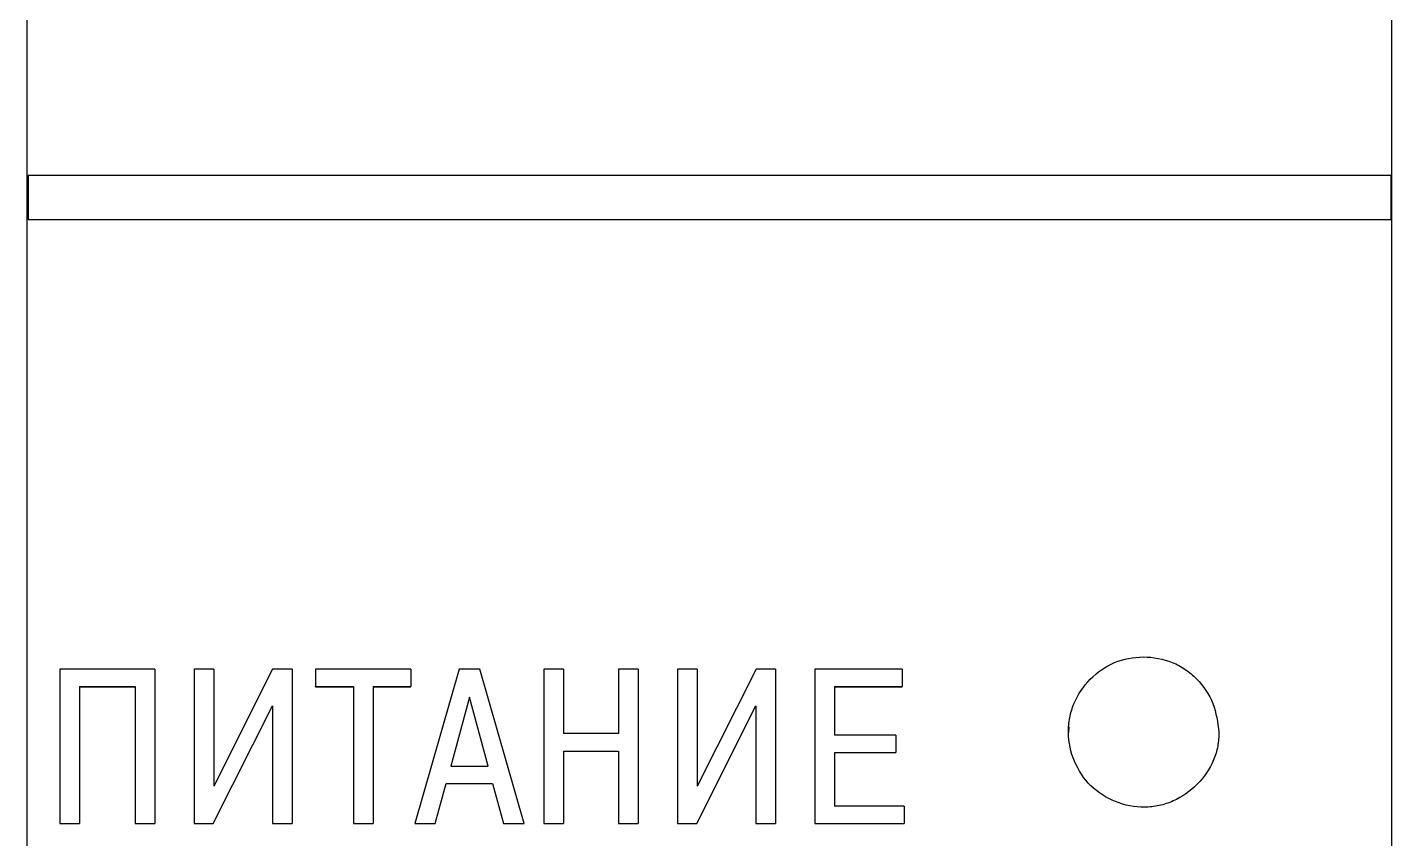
# Model space of a CAD drawing. Header units: millimetres. Extents: x 3520 to 8864, y 403 to 1747.
# Drawn here: x 7348.83 to 7364.23, y 1211.01 to 1220.17 of the extents above; entities that cross this region are included whole.
import ezdxf

# ---------------------------------------------------------------- set-up
doc = ezdxf.new("R2010")
doc.units = ezdxf.units.MM
doc.layers.add('text', color=250, linetype='Continuous')

msp = doc.modelspace()

# ---------------------------------------------------------------- linework, layer by layer
at = {"layer": 'text', "color": 0, "linetype": 'Continuous'}
for p, q in [((7348.834, 1188.018, 1518.358), (7348.834, 1227.039, 1518.358)), ((7364.234, 1188.018, 1518.358), (7364.234, 1227.039, 1518.358)), ((7348.844, 1218.501, 1518.358), (7348.844, 1218.003, 1518.358)), ((7364.224, 1218.501, 1518.358), (7348.844, 1218.501, 1518.358)), ((7364.224, 1218.5, 1518.358), (7348.844, 1218.5, 1518.358)), ((7364.224, 1218.501, 1518.358), (7364.224, 1218.003, 1518.358)), ((7348.844, 1218.003, 1518.358), (7364.224, 1218.003, 1518.358)), ((7349.203, 1212.925, 1518.358), (7349.203, 1211.184, 1518.358)), ((7350.273, 1212.925, 1518.358), (7349.203, 1212.925, 1518.358)), ((7350.273, 1212.925, 1518.358), (7350.273, 1211.184, 1518.358)), ((7350.717, 1212.925, 1518.358), (7350.717, 1211.184, 1518.358)), ((7350.938, 1212.925, 1518.358), (7350.717, 1212.925, 1518.358)), ((7350.938, 1212.925, 1518.358), (7350.938, 1211.607, 1518.358)), ((7351.603, 1212.925, 1518.358), (7350.938, 1211.607, 1518.358)), ((7351.822, 1212.925, 1518.358), (7351.603, 1212.925, 1518.358)), ((7351.822, 1212.925, 1518.358), (7351.822, 1211.184, 1518.358)), ((7352.086, 1212.925, 1518.358), (7352.086, 1212.729, 1518.358)), ((7353.164, 1212.925, 1518.358), (7352.086, 1212.925, 1518.358)), ((7353.164, 1212.925, 1518.358), (7353.164, 1212.729, 1518.358)), ((7353.707, 1212.925, 1518.358), (7353.207, 1211.184, 1518.358)), ((7353.941, 1212.925, 1518.358), (7353.707, 1212.925, 1518.358)), ((7354.442, 1211.184, 1518.358), (7353.941, 1212.925, 1518.358)), ((7354.885, 1212.925, 1518.358), (7354.664, 1212.925, 1518.358)), ((7354.664, 1212.925, 1518.358), (7354.664, 1211.184, 1518.358)), ((7354.885, 1212.925, 1518.358), (7354.885, 1212.199, 1518.358)), ((7355.508, 1212.925, 1518.358), (7355.508, 1212.199, 1518.358)), ((7355.729, 1212.925, 1518.358), (7355.508, 1212.925, 1518.358)), ((7355.729, 1212.925, 1518.358), (7355.729, 1211.184, 1518.358)), ((7356.173, 1212.925, 1518.358), (7356.173, 1211.184, 1518.358)), ((7356.394, 1212.925, 1518.358), (7356.173, 1212.925, 1518.358)), ((7356.394, 1212.925, 1518.358), (7356.394, 1211.607, 1518.358)), ((7357.059, 1212.925, 1518.358), (7356.394, 1211.607, 1518.358)), ((7357.278, 1212.925, 1518.358), (7357.059, 1212.925, 1518.358)), ((7357.278, 1212.925, 1518.358), (7357.278, 1211.184, 1518.358)), ((7357.722, 1212.925, 1518.358), (7357.722, 1211.184, 1518.358)), ((7358.708, 1212.925, 1518.358), (7357.722, 1212.925, 1518.358)), ((7358.708, 1212.925, 1518.358), (7358.708, 1212.729, 1518.358)), ((7349.424, 1212.729, 1518.358), (7350.051, 1212.729, 1518.358)), ((7349.424, 1212.729, 1518.358), (7349.424, 1211.184, 1518.358)), ((7349.424, 1212.728, 1518.358), (7350.051, 1212.728, 1518.358)), ((7350.051, 1212.729, 1518.358), (7350.051, 1211.184, 1518.358)), ((7352.086, 1212.729, 1518.358), (7352.515, 1212.729, 1518.358)), ((7352.086, 1212.728, 1518.358), (7352.086, 1212.729, 1518.358)), ((7352.086, 1212.728, 1518.358), (7352.515, 1212.728, 1518.358)), ((7352.515, 1212.729, 1518.358), (7352.515, 1211.184, 1518.358)), ((7352.736, 1212.729, 1518.358), (7353.164, 1212.729, 1518.358)), ((7352.736, 1212.729, 1518.358), (7352.736, 1211.184, 1518.358)), ((7352.736, 1212.728, 1518.358), (7353.164, 1212.728, 1518.358)), ((7353.164, 1212.728, 1518.358), (7353.164, 1212.729, 1518.358)), ((7353.824, 1212.612, 1518.358), (7353.613, 1211.831, 1518.358)), ((7353.824, 1212.611, 1518.358), (7353.613, 1211.83, 1518.358)), ((7354.036, 1211.831, 1518.358), (7353.824, 1212.612, 1518.358)), ((7353.824, 1212.611, 1518.358), (7353.824, 1212.612, 1518.358)), ((7354.036, 1211.83, 1518.358), (7353.824, 1212.611, 1518.358)), ((7357.943, 1212.729, 1518.358), (7358.708, 1212.729, 1518.358)), ((7357.943, 1212.729, 1518.358), (7357.943, 1212.182, 1518.358)), ((7357.943, 1212.728, 1518.358), (7358.708, 1212.728, 1518.358)), ((7358.708, 1212.728, 1518.358), (7358.708, 1212.729, 1518.358)), ((7350.933, 1211.183, 1518.358), (7351.6, 1212.512, 1518.358)), ((7350.933, 1211.184, 1518.358), (7351.6, 1212.512, 1518.358)), ((7351.6, 1212.512, 1518.358), (7351.6, 1211.184, 1518.358)), ((7356.39, 1211.183, 1518.358), (7357.057, 1212.512, 1518.358)), ((7356.39, 1211.184, 1518.358), (7357.057, 1212.512, 1518.358)), ((7357.057, 1212.512, 1518.358), (7357.057, 1211.184, 1518.358)), ((7355.508, 1212.199, 1518.358), (7354.885, 1212.199, 1518.358)), ((7358.638, 1212.182, 1518.358), (7357.943, 1212.182, 1518.358)), ((7358.638, 1212.182, 1518.358), (7358.638, 1211.985, 1518.358)), ((7360.591, 1212.274, 1518.358), (7360.585, 1212.211, 1518.358)), ((7354.885, 1212.002, 1518.358), (7355.508, 1212.002, 1518.358)), ((7354.885, 1212.002, 1518.358), (7355.508, 1212.002, 1518.358)), ((7354.885, 1212.002, 1518.358), (7354.885, 1211.184, 1518.358)), ((7355.508, 1212.002, 1518.358), (7355.508, 1211.184, 1518.358)), ((7357.943, 1211.985, 1518.358), (7358.638, 1211.985, 1518.358)), ((7357.943, 1211.985, 1518.358), (7357.943, 1211.38, 1518.358)), ((7357.943, 1211.984, 1518.358), (7358.638, 1211.984, 1518.358)), ((7358.638, 1211.984, 1518.358), (7358.638, 1211.985, 1518.358)), ((7353.613, 1211.831, 1518.358), (7354.036, 1211.831, 1518.358)), ((7353.439, 1211.183, 1518.358), (7353.563, 1211.634, 1518.358)), ((7353.439, 1211.184, 1518.358), (7353.563, 1211.634, 1518.358)), ((7353.563, 1211.634, 1518.358), (7354.086, 1211.634, 1518.358)), ((7353.563, 1211.634, 1518.358), (7354.086, 1211.634, 1518.358)), ((7353.563, 1211.634, 1518.358), (7353.563, 1211.634, 1518.358)), ((7354.086, 1211.634, 1518.358), (7354.21, 1211.183, 1518.358)), ((7354.086, 1211.634, 1518.358), (7354.21, 1211.184, 1518.358)), ((7354.086, 1211.634, 1518.358), (7354.086, 1211.634, 1518.358)), ((7358.73, 1211.38, 1518.358), (7357.943, 1211.38, 1518.358)), ((7358.73, 1211.38, 1518.358), (7358.73, 1211.184, 1518.358)), ((7349.203, 1211.184, 1518.358), (7349.424, 1211.184, 1518.358)), ((7349.203, 1211.184, 1518.358), (7349.203, 1211.183, 1518.358)), ((7349.203, 1211.183, 1518.358), (7349.424, 1211.183, 1518.358)), ((7349.424, 1211.184, 1518.358), (7349.424, 1211.183, 1518.358)), ((7350.051, 1211.184, 1518.358), (7350.273, 1211.184, 1518.358)), ((7350.051, 1211.184, 1518.358), (7350.051, 1211.183, 1518.358)), ((7350.051, 1211.183, 1518.358), (7350.273, 1211.183, 1518.358)), ((7350.273, 1211.184, 1518.358), (7350.273, 1211.183, 1518.358)), ((7350.717, 1211.184, 1518.358), (7350.933, 1211.184, 1518.358)), ((7350.717, 1211.183, 1518.358), (7350.717, 1211.184, 1518.358)), ((7350.717, 1211.183, 1518.358), (7350.933, 1211.183, 1518.358)), ((7350.933, 1211.183, 1518.358), (7350.933, 1211.184, 1518.358)), ((7351.6, 1211.184, 1518.358), (7351.822, 1211.184, 1518.358)), ((7351.6, 1211.183, 1518.358), (7351.6, 1211.184, 1518.358)), ((7351.6, 1211.183, 1518.358), (7351.822, 1211.183, 1518.358)), ((7351.822, 1211.183, 1518.358), (7351.822, 1211.184, 1518.358)), ((7352.515, 1211.184, 1518.358), (7352.736, 1211.184, 1518.358)), ((7352.515, 1211.183, 1518.358), (7352.515, 1211.184, 1518.358)), ((7352.515, 1211.183, 1518.358), (7352.736, 1211.183, 1518.358)), ((7352.736, 1211.183, 1518.358), (7352.736, 1211.184, 1518.358)), ((7353.207, 1211.184, 1518.358), (7353.439, 1211.184, 1518.358)), ((7353.207, 1211.183, 1518.358), (7353.207, 1211.184, 1518.358)), ((7353.207, 1211.183, 1518.358), (7353.439, 1211.183, 1518.358)), ((7353.439, 1211.183, 1518.358), (7353.439, 1211.184, 1518.358)), ((7354.21, 1211.184, 1518.358), (7354.442, 1211.184, 1518.358)), ((7354.21, 1211.183, 1518.358), (7354.21, 1211.184, 1518.358)), ((7354.21, 1211.183, 1518.358), (7354.442, 1211.183, 1518.358)), ((7354.442, 1211.183, 1518.358), (7354.442, 1211.184, 1518.358)), ((7354.664, 1211.184, 1518.358), (7354.885, 1211.184, 1518.358)), ((7354.664, 1211.184, 1518.358), (7354.664, 1211.183, 1518.358)), ((7354.664, 1211.183, 1518.358), (7354.885, 1211.183, 1518.358)), ((7354.885, 1211.184, 1518.358), (7354.885, 1211.183, 1518.358)), ((7355.508, 1211.184, 1518.358), (7355.729, 1211.184, 1518.358)), ((7355.508, 1211.184, 1518.358), (7355.508, 1211.183, 1518.358)), ((7355.508, 1211.183, 1518.358), (7355.729, 1211.183, 1518.358)), ((7355.729, 1211.184, 1518.358), (7355.729, 1211.183, 1518.358)), ((7356.173, 1211.184, 1518.358), (7356.39, 1211.184, 1518.358)), ((7356.173, 1211.183, 1518.358), (7356.173, 1211.184, 1518.358)), ((7356.173, 1211.183, 1518.358), (7356.39, 1211.183, 1518.358)), ((7356.39, 1211.183, 1518.358), (7356.39, 1211.184, 1518.358)), ((7357.057, 1211.184, 1518.358), (7357.278, 1211.184, 1518.358)), ((7357.057, 1211.183, 1518.358), (7357.057, 1211.184, 1518.358)), ((7357.057, 1211.183, 1518.358), (7357.278, 1211.183, 1518.358)), ((7357.278, 1211.183, 1518.358), (7357.278, 1211.184, 1518.358)), ((7357.722, 1211.184, 1518.358), (7358.73, 1211.184, 1518.358)), ((7357.722, 1211.183, 1518.358), (7357.722, 1211.184, 1518.358)), ((7357.722, 1211.183, 1518.358), (7358.73, 1211.183, 1518.358)), ((7358.73, 1211.183, 1518.358), (7358.73, 1211.184, 1518.358))]:
    msp.add_line(p, q, dxfattribs=at)
msp.add_open_spline([(7362.284, 1212.217, 1518.358), (7362.269, 1212.326, 1518.358), (7362.239, 1212.547, 1518.358), (7362.078, 1212.784, 1518.358), (7361.908, 1212.929, 1518.358), (7361.71, 1213.033, 1518.358), (7361.431, 1213.085, 1518.358), (7361.096, 1213.022, 1518.358), (7360.816, 1212.827, 1518.358), (7360.658, 1212.591, 1518.358), (7360.594, 1212.378, 1518.358), (7360.575, 1212.156, 1518.358), (7360.634, 1211.878, 1518.358), (7360.822, 1211.594, 1518.358), (7361.109, 1211.411, 1518.358), (7361.388, 1211.356, 1518.358), (7361.61, 1211.38, 1518.358), (7361.822, 1211.451, 1518.358), (7362.053, 1211.613, 1518.358), (7362.211, 1211.845, 1518.358), (7362.277, 1212.055, 1518.358), (7362.282, 1212.163, 1518.358), (7362.284, 1212.217, 1518.358)], degree=3, knots=[0, 0, 0, 0, 0.062084, 0.124952, 0.156311, 0.187598, 0.250355, 0.312974, 0.375548, 0.438257, 0.469533, 0.500883, 0.563613, 0.62616, 0.68881, 0.75154, 0.782737, 0.814195, 0.877077, 0.939048, 0.969516, 1, 1, 1, 1], dxfattribs=at)

doc.saveas('drawing.dxf')
